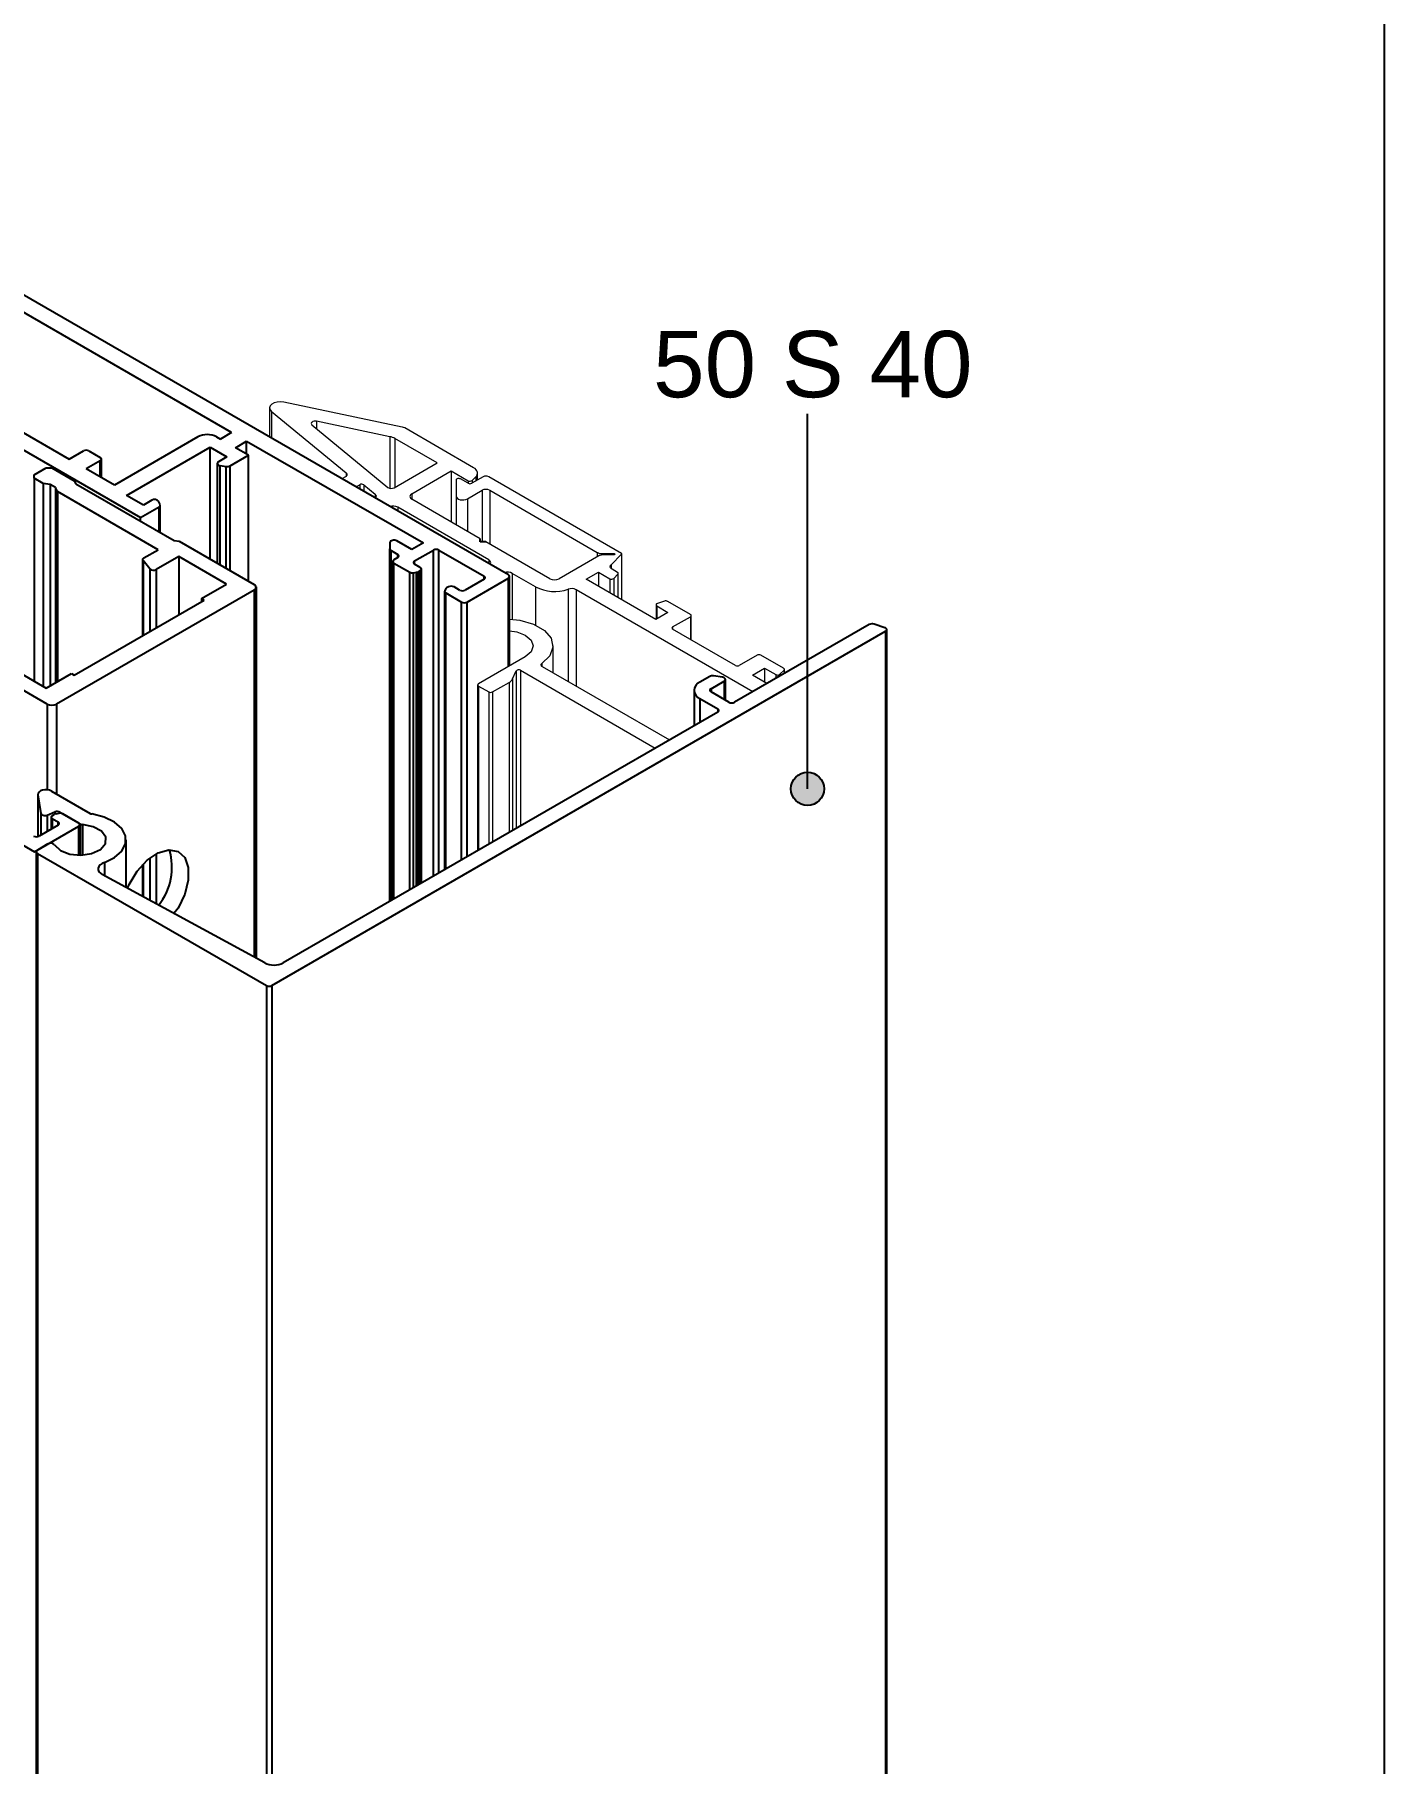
# Model space of a CAD drawing. Header units: millimetres. Extents: x 221 to 2771, y 196 to 840.
# Drawn here: x 2730.6 to 2771.3, y 594.7 to 646.9 of the extents above; entities that cross this region are included whole.
import ezdxf

# ---------------------------------------------------------------- set-up
doc = ezdxf.new("R2010")
doc.units = ezdxf.units.MM
doc.layers.add('antet_k', color=7, linetype='Continuous')
doc.layers.add('yazı_numara_k', color=21, linetype='Continuous')
doc.styles.get("Standard").update_dxf_attribs({"font": 'arial.ttf'})

# ---------------------------------------------------------------- blocks, each defined once
blk = doc.blocks.new('S1.A')
at = {"color": 252}
blk.add_lwpolyline([(2269.172, -494.126), (2269.172, -791.126), (2479.168, -791.126), (2479.168, -494.126)], close=True, dxfattribs=at)
blk = doc.blocks.new('S50_SYF1')
at = {"layer": 'antet_k', "color": 0}
blk.add_blockref('S1.A', (-1500.922, 2845.514), dxfattribs=at)
blk = doc.blocks.new('yuvarlakk')
at = {"layer": 'yazı_numara_k'}
blk.add_hatch(color=21, dxfattribs=at).paths.add_polyline_path([(-159.086, 172.801, -1), (-160.086, 172.801, -1)])
at = {"layer": 'yazı_numara_k', "color": 21}
blk.add_circle((-159.586, 172.801), 0.5, dxfattribs=at)
blk = doc.blocks.new('İS.GR.3D-1')
at = {"color": 252, "linetype": 'Continuous'}
for p, q in [((2666.2, 2381.307), (2666.559, 2381.515)), ((2666.559, 2381.515), (2666.729, 2381.515)), ((2666.729, 2381.515), (2667.405, 2381.125)), ((2666.2, 2381.202), (2666.2, 2381.307)), ((2666.467, 2381.047), (2666.2, 2381.202)), ((2666.2, 2381.202), (2666.2, 2375.08)), ((2666.681, 2381.016), (2666.467, 2381.047)), ((2666.467, 2381.047), (2666.467, 2374.926)), ((2666.839, 2380.924), (2666.681, 2381.016)), ((2666.681, 2381.016), (2666.681, 2374.943)), ((2666.9, 2380.798), (2666.839, 2380.924)), ((2666.839, 2380.924), (2666.839, 2375.035)), ((2667.405, 2381.125), (2667.454, 2381.033)), ((2667.454, 2381.033), (2670.413, 2379.325)), ((2669.932, 2379.048), (2666.9, 2380.798)), ((2666.9, 2380.798), (2666.9, 2375.07)), ((2670.413, 2379.325), (2670.565, 2379.301)), ((2670.565, 2379.301), (2672.827, 2377.996)), ((2669.467, 2376.453), (2669.467, 2378.75)), ((2669.503, 2378.8), (2669.932, 2379.048)), ((2670.553, 2378.844), (2669.875, 2378.453)), ((2671.996, 2378.011), (2670.553, 2378.844)), ((2670.553, 2378.844), (2670.553, 2377.08)), ((2669.678, 2378.473), (2669.479, 2378.721)), ((2669.479, 2378.721), (2669.479, 2376.46)), ((2669.678, 2378.473), (2669.678, 2376.575)), ((2669.875, 2378.453), (2669.875, 2376.689)), ((2660.488, 2378.011), (2660.847, 2378.218)), ((2660.488, 2377.913), (2660.488, 2378.011)), ((2661.164, 2377.523), (2660.488, 2377.913)), ((2660.847, 2378.218), (2661.018, 2378.218)), ((2661.018, 2378.218), (2661.292, 2378.06)), ((2661.292, 2378.06), (2661.347, 2377.937)), ((2661.347, 2377.937), (2661.505, 2377.846)), ((2661.505, 2377.846), (2661.724, 2377.811)), ((2661.724, 2377.811), (2664.756, 2376.061)), ((2672.827, 2377.83), (2666.873, 2374.394)), ((2671.235, 2377.572), (2671.996, 2378.011)), ((2672.827, 2377.83), (2672.827, 2366.764)), ((2672.886, 2377.927), (2672.886, 2366.731)), ((2661.322, 2377.495), (2661.164, 2377.523)), ((2664.282, 2375.787), (2661.322, 2377.495)), ((2661.322, 2377.495), (2661.322, 2377.432)), ((2667.405, 2375.263), (2671.32, 2377.523)), ((2671.32, 2377.523), (2671.235, 2377.572)), ((2671.235, 2377.572), (2671.235, 2377.473)), ((2664.756, 2376.061), (2665.185, 2376.308)), ((2665.323, 2376.322), (2665.753, 2376.207)), ((2665.823, 2376.143), (2665.823, 2375.298)), ((2664.324, 2375.699), (2664.282, 2375.787)), ((2664.282, 2375.787), (2664.282, 2371.576)), ((2666.586, 2374.394), (2664.324, 2375.699)), ((2664.324, 2375.699), (2664.324, 2371.552)), ((2665.787, 2376.094), (2665.116, 2375.706)), ((2665.116, 2375.706), (2666.559, 2374.873)), ((2665.787, 2376.094), (2665.787, 2375.318)), ((2666.559, 2374.873), (2667.32, 2375.312)), ((2667.32, 2375.312), (2667.405, 2375.263)), ((2666.586, 2374.394), (2666.586, 2371.808)), ((2666.873, 2374.394), (2666.873, 2371.681)), ((2669.467, 2368.591), (2669.467, 2369.556)), ((2669.479, 2369.568), (2669.479, 2368.585)), ((2669.678, 2369.748), (2669.678, 2368.476)), ((2669.875, 2369.879), (2669.875, 2368.369))]:
    blk.add_line(p, q, dxfattribs=at)
at = {"color": 252, "linetype": 'Continuous', "flags": 128}
for points in [[(2669.479, 2378.721), (2669.472, 2378.731), (2669.468, 2378.741), (2669.467, 2378.752), (2669.469, 2378.763), (2669.474, 2378.773), (2669.481, 2378.783), (2669.491, 2378.792), (2669.503, 2378.8)], [(2665.753, 2376.207), (2665.777, 2376.198), (2665.798, 2376.186), (2665.813, 2376.172), (2665.821, 2376.156), (2665.823, 2376.139), (2665.818, 2376.122), (2665.805, 2376.107), (2665.787, 2376.094)], [(2669.012, 2368.839), (2669.056, 2368.958), (2669.299, 2369.357), (2669.603, 2369.686), (2669.933, 2369.908), (2670.254, 2370), (2670.531, 2369.951), (2670.735, 2369.766), (2670.842, 2369.466), (2670.842, 2369.084), (2670.735, 2368.66), (2670.531, 2368.241), (2670.409, 2368.078)]]:
    blk.add_lwpolyline(points, dxfattribs=at)
at = {"color": 252, "linetype": 'Continuous'}
for centre, radius, start, end in [((2669.791, 2378.603), 0.172, 229.011, 299.3253), ((2672.795, 2377.913), 0.0887, 290.7714, 69.2286), ((2665.272, 2376.139), 0.191, 74.5658, 117.0978), ((2666.729, 2374.671), 0.313, 242.616, 297.384), ((2668.508, 2369.476), 1.842, 321.4613, 16.539)]:
    blk.add_arc(centre, radius, start, end, dxfattribs=at)

msp = doc.modelspace()

# ---------------------------------------------------------------- linework, layer by layer
at = {"color": 252, "linetype": 'Continuous'}
for p, q in [((2744.871, 630.563), (2718.482, 645.798)), ((2736.527, 634.858), (2726.967, 640.377)), ((2727.133, 636.656), (2731.634, 634.058)), ((2729.032, 635.037), (2733.784, 632.294)), ((2736.527, 634.858), (2736.188, 634.662)), ((2731.634, 634.058), (2732.059, 634.303)), ((2732.228, 634.303), (2732.568, 634.107)), ((2735.509, 634.727), (2732.992, 633.274)), ((2733.36, 632.964), (2735.877, 634.417)), ((2735.877, 634.417), (2736.386, 634.123)), ((2735.877, 631.041), (2735.877, 634.417)), ((2736.075, 634.727), (2736.188, 634.662)), ((2736.641, 634.401), (2736.98, 634.596)), ((2737.037, 634.172), (2736.641, 634.401)), ((2736.98, 634.596), (2742.312, 631.535)), ((2736.98, 634.205), (2736.98, 634.596)), ((2732.568, 634.009), (2732.143, 633.764)), ((2732.568, 633.519), (2732.568, 634.009)), ((2732.603, 633.499), (2732.603, 634.058)), ((2736.096, 633.927), (2736.096, 630.914)), ((2736.386, 634.123), (2736.131, 633.976)), ((2736.185, 633.86), (2736.364, 633.832)), ((2736.185, 630.863), (2736.185, 633.86)), ((2736.364, 630.76), (2736.364, 633.832)), ((2736.48, 633.85), (2737.037, 634.172)), ((2736.48, 630.693), (2736.48, 633.85)), ((2737.037, 630.372), (2737.037, 634.172)), ((2711.27, 633.372), (2730.588, 622.22)), ((2732.992, 633.274), (2732.143, 633.764)), ((2733.869, 632.67), (2733.36, 632.964)), ((2734.123, 632.817), (2733.869, 632.67)), ((2734.372, 632.683), (2734.324, 632.786)), ((2733.784, 632.294), (2734.341, 632.616)), ((2733.784, 632.186), (2733.784, 632.294)), ((2734.341, 631.864), (2734.341, 632.616)), ((2734.376, 631.844), (2734.376, 632.665)), ((2741.301, 631.543), (2741.301, 631.347)), ((2741.301, 620.73), (2741.301, 631.347)), ((2741.336, 631.298), (2741.534, 631.184)), ((2741.336, 620.75), (2741.336, 631.298)), ((2741.958, 631.331), (2741.505, 631.592)), ((2741.534, 631.086), (2741.534, 631.184)), ((2742.312, 631.535), (2741.958, 631.331)), ((2742.043, 630.988), (2742.609, 631.315)), ((2742.609, 621.485), (2742.609, 631.315)), ((2742.778, 631.315), (2744.136, 630.531)), ((2742.778, 621.583), (2742.778, 631.315)), ((2744.023, 631.559), (2744.023, 631.657)), ((2744.193, 631.559), (2744.023, 631.559)), ((2741.385, 630.972), (2741.385, 620.779)), ((2741.534, 631.086), (2741.421, 631.021)), ((2741.421, 630.923), (2741.897, 630.648)), ((2741.421, 620.799), (2741.421, 630.923)), ((2742.043, 630.89), (2742.043, 630.988)), ((2742.213, 630.792), (2742.043, 630.89)), ((2742.156, 630.661), (2742.213, 630.694)), ((2742.156, 621.224), (2742.156, 630.661)), ((2742.213, 621.256), (2742.213, 630.694)), ((2742.248, 621.277), (2742.248, 630.743)), ((2741.897, 621.074), (2741.897, 630.648)), ((2742.013, 630.63), (2742.102, 630.643)), ((2742.013, 621.141), (2742.013, 630.63)), ((2742.102, 621.193), (2742.102, 630.643)), ((2742.973, 630.14), (2742.95, 630.089)), ((2743.061, 630.204), (2743.005, 630.172)), ((2743.401, 630.106), (2743.231, 630.204)), ((2744.136, 630.433), (2743.57, 630.106)), ((2743.627, 629.747), (2744.871, 630.465)), ((2744.136, 630.433), (2744.136, 630.531)), ((2744.871, 627.804), (2744.871, 630.465)), ((2744.906, 627.824), (2744.906, 630.514)), ((2742.945, 630.071), (2742.945, 621.679)), ((2742.981, 630.022), (2743.457, 629.747)), ((2742.981, 621.7), (2742.981, 630.022)), ((2743.457, 621.975), (2743.457, 629.747)), ((2743.627, 622.073), (2743.627, 629.747)), ((2737.744, 618.187), (2756.242, 628.865)), ((2755.749, 629.071), (2751.688, 626.726)), ((2756.217, 628.974), (2755.894, 629.082)), ((2756.242, 628.865), (2756.242, 564.195)), ((2756.277, 564.244), (2756.277, 628.914)), ((2750.466, 627.086), (2750.466, 626.021)), ((2750.939, 627.502), (2750.641, 627.33)), ((2750.981, 627.135), (2751.377, 627.363)), ((2750.981, 627.135), (2750.981, 627.037)), ((2751.518, 626.726), (2750.981, 627.037)), ((2751.323, 627.479), (2751.055, 627.52)), ((2751.377, 627.363), (2751.377, 626.808)), ((2751.412, 626.788), (2751.412, 627.412)), ((2750.641, 626.841), (2751.179, 626.53)), ((2750.641, 626.841), (2750.641, 626.122)), ((2751.179, 626.53), (2751.179, 626.432)), ((2751.179, 626.432), (2738.083, 618.872)), ((2730.689, 623.949), (2730.689, 622.678)), ((2730.69, 623.937), (2730.775, 623.375)), ((2730.69, 623.937), (2730.69, 622.678)), ((2731.099, 624.047), (2732.261, 623.376)), ((2730.775, 623.375), (2730.775, 622.72)), ((2730.963, 623.325), (2731.198, 623.419)), ((2731.198, 623.419), (2731.198, 623.354)), ((2731.236, 623.364), (2731.325, 623.378)), ((2731.351, 623.412), (2731.965, 623.058)), ((2731.351, 623.412), (2731.351, 623.38)), ((2731.917, 623.085), (2731.441, 623.36)), ((2730.588, 622.22), (2731.917, 622.987)), ((2731.295, 623.02), (2730.729, 622.693)), ((2730.963, 623.325), (2730.963, 622.828)), ((2731.09, 623.265), (2731.09, 622.902)), ((2731.125, 623.314), (2731.182, 623.346)), ((2731.125, 623.216), (2731.295, 623.118)), ((2731.125, 622.922), (2731.125, 623.216)), ((2731.295, 623.02), (2731.295, 623.118)), ((2731.917, 622.117), (2731.917, 622.987)), ((2731.952, 622.117), (2731.952, 623.036)), ((2731.965, 623.058), (2731.965, 622.117)), ((2732.036, 623.038), (2732.036, 622.12)), ((2730.992, 622.453), (2730.673, 622.269)), ((2733.345, 621.142), (2733.345, 622.579)), ((2730.637, 622.22), (2730.637, 557.55)), ((2730.673, 622.171), (2737.574, 618.187)), ((2730.673, 622.171), (2730.673, 557.501)), ((2732.691, 621.895), (2732.691, 621.498)), ((2737.526, 618.868), (2732.629, 621.531)), ((2737.574, 618.187), (2737.574, 553.517)), ((2737.744, 618.187), (2737.744, 553.517))]:
    msp.add_line(p, q, dxfattribs=at)
at = {"color": 21, "linetype": 'Continuous', "lineweight": 15}
for p, q in [((2737.672, 635.6), (2737.672, 634.719)), ((2737.73, 635.494), (2739.976, 633.642)), ((2737.73, 635.494), (2737.73, 634.686)), ((2741.673, 635.023), (2738.102, 635.773)), ((2738.949, 635.092), (2741.241, 633.203)), ((2741.301, 634.732), (2739.088, 635.197)), ((2739.088, 635.197), (2739.088, 634.978)), ((2743.822, 633.797), (2741.746, 634.996)), ((2741.301, 634.732), (2741.301, 633.177)), ((2742.722, 633.943), (2741.447, 634.679)), ((2741.447, 634.679), (2741.447, 633.207)), ((2741.424, 633.194), (2742.722, 633.943)), ((2739.958, 633.523), (2739.851, 633.461)), ((2739.976, 633.642), (2739.976, 633.536)), ((2740.275, 633.217), (2740.394, 633.285)), ((2740.394, 633.285), (2740.394, 633.148)), ((2740.516, 633.279), (2740.855, 633)), ((2740.516, 633.279), (2740.516, 633.078)), ((2741.958, 633.012), (2743.146, 633.698)), ((2743.146, 633.698), (2743.655, 633.404)), ((2743.146, 633.698), (2743.146, 632.163)), ((2743.292, 633.425), (2743.292, 632.939)), ((2743.655, 633.327), (2743.429, 633.458)), ((2743.655, 633.404), (2743.655, 633.327)), ((2744.108, 633.523), (2743.768, 633.327)), ((2743.781, 633.414), (2743.886, 633.519)), ((2743.781, 633.414), (2743.781, 633.335)), ((2743.886, 633.519), (2743.886, 633.395)), ((2743.94, 633.426), (2743.94, 633.634)), ((2748.28, 631.213), (2744.277, 633.523)), ((2740.855, 633), (2740.855, 632.882)), ((2741.958, 633.012), (2741.958, 632.849)), ((2744.023, 631.657), (2741.958, 632.849)), ((2743.292, 632.939), (2743.292, 632.079)), ((2743.634, 632.858), (2744.079, 633.115)), ((2743.634, 632.858), (2743.634, 631.882)), ((2744.079, 633.115), (2744.079, 631.559)), ((2744.306, 633.115), (2747.551, 631.241)), ((2744.306, 633.115), (2744.306, 631.494)), ((2744.277, 631.02), (2741.534, 632.604)), ((2741.534, 632.604), (2741.534, 632.49)), ((2746.116, 630.449), (2744.193, 631.559)), ((2747.551, 631.241), (2747.551, 631.114)), ((2747.692, 631.208), (2748.051, 631.208)), ((2747.692, 631.208), (2747.692, 631.17)), ((2748.051, 631.173), (2747.736, 631.173)), ((2747.966, 630.873), (2748.284, 631.192)), ((2748.051, 631.208), (2748.051, 631.173)), ((2748.284, 631.192), (2748.284, 629.817)), ((2748.288, 629.815), (2748.288, 631.2)), ((2744.277, 631.02), (2744.277, 630.906)), ((2747.595, 631.139), (2746.399, 630.449)), ((2747.966, 630.873), (2747.966, 630.758)), ((2748.16, 630.64), (2747.998, 630.734)), ((2745.692, 630.204), (2744.985, 630.612)), ((2744.985, 630.612), (2744.985, 629.226)), ((2745.692, 630.204), (2745.692, 629.054)), ((2746.671, 630.135), (2746.671, 627.353)), ((2747.219, 630.432), (2747.587, 630.645)), ((2749.312, 629.224), (2747.219, 630.432)), ((2747.587, 630.645), (2747.923, 630.45)), ((2747.587, 630.645), (2747.587, 630.22)), ((2747.923, 630.45), (2747.923, 630.026)), ((2748.049, 630.46), (2748.173, 630.584)), ((2748.049, 630.46), (2748.049, 629.953)), ((2748.173, 630.584), (2748.173, 629.882)), ((2748.184, 629.875), (2748.184, 630.607)), ((2752.239, 627.044), (2746.915, 630.118)), ((2746.915, 630.118), (2746.915, 627.211)), ((2749.32, 629.663), (2749.32, 629.229)), ((2749.343, 629.631), (2749.68, 629.436)), ((2749.343, 629.631), (2749.343, 629.242)), ((2749.575, 629.775), (2749.36, 629.703)), ((2750.358, 629.371), (2749.672, 629.768)), ((2749.68, 629.436), (2749.312, 629.224)), ((2749.821, 628.996), (2750.358, 629.306)), ((2750.358, 629.306), (2750.358, 628.62)), ((2750.382, 628.606), (2750.382, 629.338)), ((2749.821, 628.996), (2749.821, 628.93)), ((2751.716, 627.836), (2749.821, 628.93)), ((2745.38, 628.097), (2743.966, 627.281)), ((2746.215, 627.616), (2746.215, 628.424)), ((2752.367, 628.146), (2751.829, 627.836)), ((2753.167, 627.75), (2752.48, 628.146)), ((2744.994, 627.428), (2745.105, 627.669)), ((2745.105, 627.669), (2745.105, 622.926)), ((2745.239, 627.689), (2749.297, 625.346)), ((2745.239, 627.689), (2745.239, 623.003)), ((2745.88, 627.899), (2745.88, 627.81)), ((2745.886, 627.805), (2749.722, 625.591)), ((2752.225, 627.542), (2752.593, 627.755)), ((2752.663, 627.289), (2752.225, 627.542)), ((2752.593, 627.755), (2752.929, 627.56)), ((2752.593, 627.755), (2752.593, 627.33)), ((2752.929, 627.56), (2752.929, 627.443)), ((2753.055, 627.57), (2753.179, 627.694)), ((2753.055, 627.57), (2753.055, 627.516)), ((2753.179, 627.694), (2753.179, 627.587)), ((2753.19, 627.594), (2753.19, 627.717)), ((2743.943, 627.248), (2743.943, 622.255)), ((2743.966, 627.216), (2744.277, 627.036)), ((2743.966, 627.216), (2743.966, 622.269)), ((2744.277, 627.036), (2744.277, 622.448)), ((2744.39, 627.036), (2744.89, 627.324)), ((2744.39, 627.036), (2744.39, 622.514)), ((2744.89, 627.324), (2744.89, 622.802)), ((2744.994, 627.428), (2744.994, 622.862))]:
    msp.add_line(p, q, dxfattribs=at)
at = {"color": 21, "linetype": 'Continuous', "lineweight": 15, "flags": 128}
for points in [[(2738.102, 635.773), (2738.003, 635.784), (2737.903, 635.777), (2737.811, 635.752), (2737.738, 635.712), (2737.69, 635.661), (2737.672, 635.604), (2737.686, 635.546), (2737.73, 635.494)], [(2739.088, 635.197), (2739.051, 635.201), (2739.014, 635.199), (2738.98, 635.189), (2738.952, 635.174), (2738.934, 635.155), (2738.927, 635.134), (2738.933, 635.112), (2738.949, 635.092)], [(2743.886, 633.519), (2743.914, 633.553), (2743.932, 633.589), (2743.939, 633.627), (2743.936, 633.664), (2743.922, 633.701), (2743.898, 633.736), (2743.865, 633.769), (2743.822, 633.797)], [(2739.976, 633.642), (2739.99, 633.628), (2740, 633.613), (2740.005, 633.597), (2740.005, 633.581), (2740, 633.565), (2739.99, 633.55), (2739.976, 633.536), (2739.958, 633.523)], [(2743.429, 633.458), (2743.41, 633.466), (2743.388, 633.471), (2743.364, 633.471), (2743.342, 633.468), (2743.321, 633.461), (2743.306, 633.451), (2743.296, 633.439), (2743.292, 633.425)], [(2743.292, 632.939), (2743.301, 632.906), (2743.326, 632.875), (2743.365, 632.85), (2743.416, 632.833), (2743.473, 632.824), (2743.531, 632.826), (2743.587, 632.838), (2743.634, 632.858)], [(2748.051, 631.208), (2748.063, 631.206), (2748.073, 631.203), (2748.079, 631.197), (2748.081, 631.19), (2748.079, 631.184), (2748.073, 631.178), (2748.063, 631.174), (2748.051, 631.173)], [(2748.284, 631.192), (2748.287, 631.194), (2748.288, 631.197), (2748.288, 631.2), (2748.288, 631.203), (2748.287, 631.205), (2748.285, 631.208), (2748.283, 631.211), (2748.28, 631.213)], [(2744.314, 630.885), (2744.321, 630.894), (2744.332, 630.916), (2744.336, 630.939), (2744.332, 630.961), (2744.321, 630.983), (2744.302, 631.003), (2744.277, 631.02)], [(2747.998, 630.734), (2747.977, 630.748), (2747.96, 630.764), (2747.948, 630.782), (2747.941, 630.8), (2747.939, 630.819), (2747.943, 630.838), (2747.952, 630.856), (2747.966, 630.873)], [(2748.173, 630.584), (2748.179, 630.591), (2748.182, 630.598), (2748.184, 630.606), (2748.183, 630.613), (2748.18, 630.621), (2748.176, 630.628), (2748.169, 630.634), (2748.16, 630.64)], [(2749.36, 629.703), (2749.345, 629.697), (2749.333, 629.689), (2749.325, 629.679), (2749.32, 629.669), (2749.32, 629.659), (2749.324, 629.648), (2749.332, 629.639), (2749.343, 629.631)], [(2744.906, 629.23), (2745.213, 629.199), (2745.628, 629.082), (2745.954, 628.893), (2746.157, 628.654), (2746.213, 628.389), (2746.118, 628.128), (2745.88, 627.899)], [(2744.906, 628.883), (2745.121, 628.851), (2745.38, 628.751), (2745.554, 628.601), (2745.615, 628.424), (2745.554, 628.247), (2745.38, 628.097)], [(2745.88, 627.899), (2745.867, 627.889), (2745.858, 627.877), (2745.852, 627.865), (2745.851, 627.852), (2745.854, 627.839), (2745.861, 627.827), (2745.872, 627.815), (2745.886, 627.805)], [(2753.179, 627.694), (2753.185, 627.701), (2753.189, 627.708), (2753.19, 627.716), (2753.189, 627.723), (2753.187, 627.731), (2753.182, 627.738), (2753.175, 627.744), (2753.167, 627.75)]]:
    msp.add_lwpolyline(points, dxfattribs=at)
at = {"color": 252, "linetype": 'Continuous', "flags": 128}
for points in [[(2736.131, 633.976), (2736.112, 633.962), (2736.1, 633.945), (2736.096, 633.927), (2736.1, 633.909), (2736.112, 633.892), (2736.131, 633.878), (2736.156, 633.867), (2736.185, 633.86)], [(2741.505, 631.592), (2741.477, 631.604), (2741.444, 631.611), (2741.409, 631.612), (2741.375, 631.607), (2741.344, 631.597), (2741.321, 631.582), (2741.306, 631.563), (2741.301, 631.543)], [(2756.242, 628.865), (2756.259, 628.878), (2756.27, 628.892), (2756.276, 628.907), (2756.276, 628.923), (2756.269, 628.939), (2756.257, 628.953), (2756.239, 628.965), (2756.217, 628.974)], [(2751.377, 627.363), (2751.396, 627.377), (2751.408, 627.394), (2751.412, 627.412), (2751.408, 627.43), (2751.396, 627.447), (2751.377, 627.461), (2751.352, 627.472), (2751.323, 627.479)], [(2731.099, 624.047), (2731.04, 624.072), (2730.971, 624.086), (2730.898, 624.087), (2730.828, 624.075), (2730.767, 624.052), (2730.721, 624.019), (2730.695, 623.979), (2730.69, 623.937)], [(2730.775, 623.375), (2730.782, 623.358), (2730.796, 623.342), (2730.817, 623.328), (2730.844, 623.319), (2730.874, 623.313), (2730.905, 623.312), (2730.936, 623.316), (2730.963, 623.325)], [(2732.691, 621.895), (2732.998, 622.046), (2733.217, 622.241), (2733.331, 622.465), (2733.33, 622.698), (2733.214, 622.921), (2732.993, 623.115), (2732.684, 623.265), (2732.314, 623.359)], [(2731.19, 622.427), (2731.367, 622.26), (2731.647, 622.15), (2731.98, 622.118), (2732.308, 622.167), (2732.57, 622.291), (2732.721, 622.466), (2732.733, 622.661), (2732.604, 622.841), (2732.357, 622.975), (2732.036, 623.038)], [(2732.691, 621.895), (2732.62, 621.862), (2732.563, 621.821), (2732.524, 621.773), (2732.505, 621.722), (2732.507, 621.669), (2732.529, 621.618), (2732.57, 621.571), (2732.629, 621.531)]]:
    msp.add_lwpolyline(points, dxfattribs=at)
at = {"color": 21, "linetype": 'Continuous', "lineweight": 15}
for centre, radius, start, end in [((2741.625, 634.778), 0.249, 60.8338, 78.7827), ((2741.204, 634.243), 0.499, 60.8326, 78.7832), ((2740.45, 633.18), 0.119, 56.1195, 118.0964), ((2743.711, 633.506), 0.116, 241.3622, 307.3317), ((2743.712, 633.436), 0.123, 242.6056, 297.3938), ((2744.192, 633.359), 0.184, 62.6102, 117.3894), ((2740.811, 632.934), 0.0788, 312.8037, 56.3403), ((2741.34, 633.351), 0.178, 236.1208, 298.096), ((2741.989, 632.931), 0.0873, 110.7832, 249.2153), ((2744.192, 632.897), 0.246, 62.6094, 117.3912), ((2741.391, 632.323), 0.315, 63.0527, 106.7617), ((2747.687, 631.496), 0.289, 241.9601, 271.1436), ((2747.73, 630.884), 0.289, 88.856, 118.04), ((2744.842, 630.331), 0.315, 63.0517, 106.7618), ((2746.262, 631.32), 1.254, 242.9386, 289.0125), ((2746.257, 630.722), 0.307, 242.6102, 297.3903), ((2746.773, 629.839), 0.313, 62.9381, 109.0134), ((2747.979, 630.552), 0.116, 241.3621, 307.3317), ((2749.614, 629.656), 0.125, 62.9395, 108.3668), ((2750.346, 629.338), 0.0349, 290.7795, 69.2224), ((2749.833, 628.963), 0.0349, 110.787, 249.2148), ((2752.423, 628.037), 0.123, 62.6111, 117.3883), ((2745.184, 627.599), 0.105, 58.8122, 138.7726), ((2751.773, 627.945), 0.123, 242.6101, 297.3905), ((2752.985, 627.662), 0.116, 241.3622, 307.3303), ((2743.979, 627.248), 0.0349, 110.787, 249.2148), ((2744.334, 627.145), 0.123, 242.6093, 297.3925), ((2744.776, 627.542), 0.245, 297.6415, 332.3527)]:
    msp.add_arc(centre, radius, start, end, dxfattribs=at)
at = {"color": 252, "linetype": 'Continuous'}
for centre, radius, start, end in [((2732.143, 634.139), 0.184, 62.61, 117.3894), ((2735.792, 634.181), 0.615, 62.609, 117.391), ((2732.549, 634.058), 0.0524, 290.7819, 69.22), ((2736.395, 634.014), 0.184, 260.2283, 297.3555), ((2734.205, 632.681), 0.158, 41.2266, 121.1875), ((2734.322, 632.665), 0.0528, 290.7441, 19.4635), ((2741.361, 631.353), 0.0604, 185.6974, 245.6226), ((2741.515, 631.135), 0.0524, 290.7857, 69.2167), ((2742.693, 631.151), 0.184, 62.6089, 117.3923), ((2741.439, 630.972), 0.0524, 110.7818, 249.2194), ((2742.061, 630.939), 0.0524, 110.7791, 249.2172), ((2742.081, 630.798), 0.156, 277.976, 298.8924), ((2742.194, 630.743), 0.0524, 290.7818, 69.2157), ((2741.982, 630.811), 0.184, 242.6432, 279.7695), ((2743.039, 630.106), 0.0736, 117.6399, 152.3501), ((2743.146, 630.04), 0.184, 62.6097, 117.3911), ((2744.117, 630.482), 0.0524, 290.7791, 69.2172), ((2744.853, 630.514), 0.0524, 290.7829, 69.2196), ((2742.999, 630.071), 0.0528, 160.5433, 249.2568), ((2743.485, 630.27), 0.184, 242.6089, 297.3923), ((2743.542, 629.911), 0.184, 242.6082, 297.3914), ((2755.835, 628.903), 0.188, 71.6305, 117.062), ((2751.024, 627.339), 0.184, 80.2292, 117.3561), ((2750.734, 627.086), 0.262, 110.7833, 249.217), ((2750.999, 627.086), 0.0524, 110.7843, 249.2169), ((2751.16, 626.481), 0.0524, 290.7843, 69.2169), ((2751.603, 626.89), 0.184, 242.6096, 297.39), ((2731.257, 623.21), 0.156, 97.9757, 118.8925), ((2731.266, 623.245), 0.188, 62.9102, 111.3068), ((2731.356, 623.197), 0.184, 62.643, 99.7699), ((2732.336, 623.513), 0.156, 241.0953, 261.848), ((2731.144, 623.265), 0.0524, 110.7817, 249.2149), ((2731.276, 623.069), 0.0524, 290.7794, 69.2175), ((2731.899, 623.036), 0.0524, 290.7821, 69.2197), ((2732.044, 623.204), 0.166, 241.599, 267.281), ((2730.644, 622.857), 0.184, 242.6088, 297.3922), ((2731.074, 622.312), 0.163, 44.644, 120.3094), ((2730.691, 622.22), 0.0524, 110.7854, 249.2161), ((2737.8, 619.421), 0.617, 243.6707, 297.3128), ((2737.659, 618.35), 0.184, 242.6096, 297.3907)]:
    msp.add_arc(centre, radius, start, end, dxfattribs=at)
at = {"layer": 'yazı_numara_k', "color": 21}
msp.add_line((2753.888, 624.117), (2753.888, 635.423), dxfattribs=at)

# ---------------------------------------------------------------- block references
for name, p in [('S50_SYF1', (1793.031, -1511.773)), ('İS.GR.3D-1', (64.38, -1747.722))]:
    msp.add_blockref(name, p)
at = {"rotation": 180}
msp.add_blockref('yuvarlakk', (2594.302, 796.918), dxfattribs=at)

# ---------------------------------------------------------------- texts
at = {"layer": 'yazı_numara_k', "color": 21, "insert": (2749.23, 635.892), "char_height": 2, "attachment_point": 7}
msp.add_mtext('{\\fArial|b0|i0|c162|p34;50 S 40}', dxfattribs=at)

doc.saveas('drawing.dxf')
